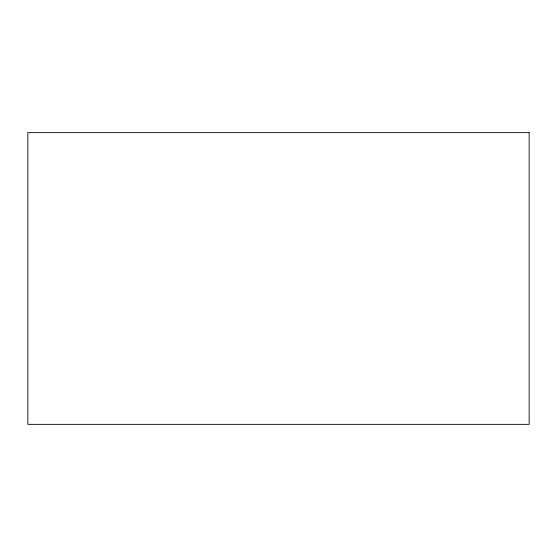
<?xml version="1.0" encoding="UTF-8"?>
<svg xmlns="http://www.w3.org/2000/svg" width="557" height="557" viewBox="0 0 557 557"><rect width="100%" height="100%" fill="white"/><g stroke="black" fill="none" stroke-linecap="round" stroke-linejoin="round"><path stroke-width="0.84" d="M529.15 132.65L27.85 132.65L27.85 424.35L529.15 424.35L529.15 132.65"/></g></svg>
